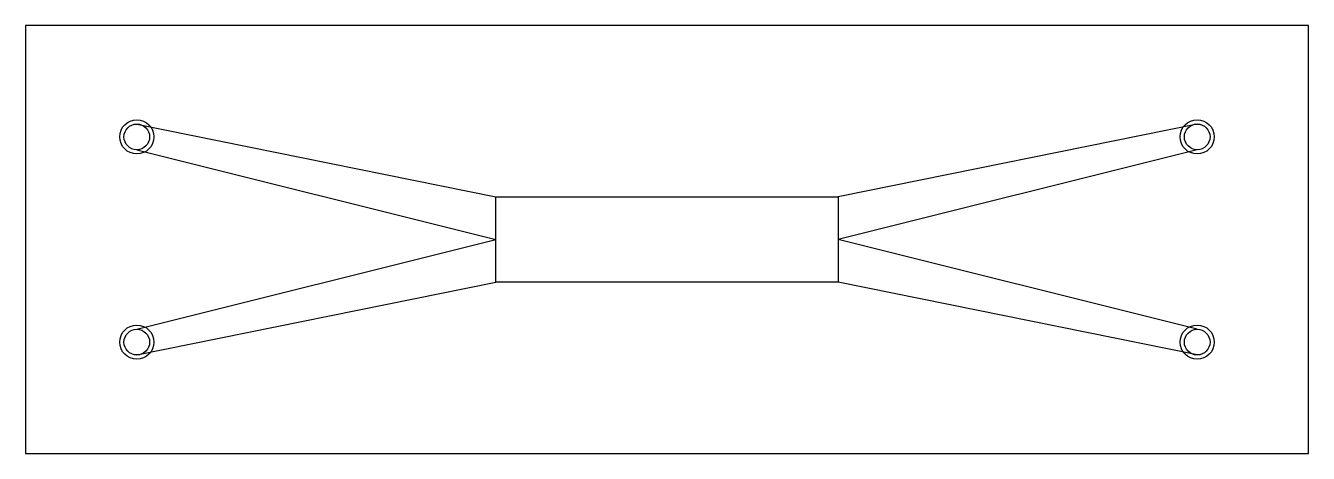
# Model space of a CAD drawing. Header units: millimetres. Extents: x -37.5 to 37.5, y -12.5 to 12.5.
import ezdxf

# ---------------------------------------------------------------- set-up
doc = ezdxf.new("R2010")
doc.units = ezdxf.units.MM

msp = doc.modelspace()

# ---------------------------------------------------------------- linework, layer by layer
for p, q in [((37.5, 12.5, 1.5), (-37.5, 12.5, 1.5)), ((-37.5, 12.5, 1.5), (-37.5, -12.5, 1.5)), ((37.5, -12.5, 1.5), (37.5, 12.5, 1.5)), ((-31, 6.75, 1.5), (-10, 2.5, 1.5)), ((31, 6.75, 1.5), (10, 2.5, 1.5)), ((31, 5.25, 1.5), (10, 0, 1.5)), ((-31, 5.25, 1.5), (-10, 0, 1.5)), ((-10, -2.5, 1.5), (-10, 2.5, 1.5)), ((-10, 2.5, 1.5), (10, 2.5, 1.5)), ((10, 2.5, 1.5), (10, -2.5, 1.5)), ((31, -5.25, 1.5), (10, 0, 1.5)), ((-31, -5.25, 1.5), (-10, 0, 1.5)), ((-31, -6.75, 1.5), (-10, -2.5, 1.5)), ((10, -2.5, 1.5), (-10, -2.5, 1.5)), ((31, -6.75, 1.5), (10, -2.5, 1.5)), ((-37.5, -12.5, 1.5), (37.5, -12.5, 1.5))]:
    msp.add_line(p, q)
for centre, radius in [((-31, 6, 1.5), 1), ((-31, 6, 1.5), 0.75), ((31, 6, 1.5), 1), ((31, 6, 1.5), 0.75), ((-31, -6, 1.5), 1), ((31, -6, 1.5), 1), ((-31, -6, 1.5), 0.75), ((31, -6, 1.5), 0.75)]:
    msp.add_circle(centre, radius)

doc.saveas('drawing.dxf')
